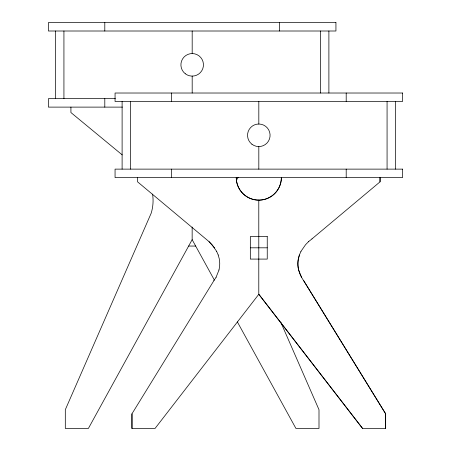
<?xml version="1.0" encoding="UTF-8"?>
<svg xmlns="http://www.w3.org/2000/svg" width="451" height="451" viewBox="0 0 451 451"><rect width="100%" height="100%" fill="white"/><g stroke="black" fill="none" stroke-linecap="round" stroke-linejoin="round"><path stroke-width="0.68" d="M299.419 254.995L298.404 258.699A26.107 26.107 0 0 0 298.652 269.991L299.785 273.667L301.488 277.224L385.667 413.826L385.667 428.45L362.559 428.45L258.789 294.266L258.789 200.131A22.55 22.55 0 0 1 236.239 177.581M218.994 269.991L216.085 277.224M300.964 251.393L299.385 254.995L298.37 258.699A26.107 26.107 0 0 0 298.618 269.991L301.522 277.224M192.154 227.05L192.154 239.661L88.385 428.45L65.31 428.45L65.31 409.717L151.158 213.272A42.721 42.721 0 0 0 152.573 194.099M300.93 251.393L305.575 244.684L308.585 241.646M236.358 180.327L238.179 177.344M213.915 280.623L131.946 413.826L131.946 428.45L155.048 428.45L258.823 294.266L362.598 428.45M213.875 280.623L216.119 277.224M311.979 238.878L380.058 181.826L380.058 177.581L380.024 181.826M308.546 241.646L312.013 238.878M115.371 98.656L48.426 98.656L48.426 107.112L122.418 107.112M188.631 246.054L195.678 246.054M250.333 247.813L267.246 247.813M122.221 154.896L70.92 112.547L70.92 107.112M209.027 241.646L214.62 247.943M303.698 280.623L385.633 413.826L385.633 428.45M216.683 251.393L212.038 244.684L209.061 241.646L137.555 181.826L137.555 177.581M192.154 239.661L214.338 280.02M237.361 321.901L295.929 428.45L318.998 428.45L318.998 409.717L280.708 322.076M216.643 251.393L218.228 254.995M218.194 254.995L219.242 258.699A26.107 26.107 0 0 1 218.96 269.991M395.527 101.475L395.527 169.125M387.071 101.475L387.071 169.125M346.199 93.019L346.199 101.475M346.199 169.125L346.199 177.581M328.892 31.006L328.892 93.019M320.435 31.006L320.435 93.019M279.564 22.55L279.564 31.006M258.818 101.475L258.818 124.025M258.818 146.575L258.818 169.125M192.182 31.006L192.182 53.556M192.182 76.106L192.182 93.019M171.436 93.019L171.436 101.475M171.436 169.125L171.436 177.581M131.98 413.826L131.98 428.45M130.564 101.475L130.564 169.125M122.108 101.475L122.108 169.125M104.801 22.55L104.801 31.006M104.801 98.656L104.801 107.112M63.929 31.006L63.929 98.656M55.473 31.006L55.473 98.656M281.339 177.581A22.55 22.55 0 0 1 258.789 200.131M281.373 177.581A22.55 22.55 0 0 1 281.238 180.034M281.182 180.524A22.55 22.55 0 0 1 257.346 200.081A22.55 22.55 0 0 1 236.273 177.581M335.939 22.55L48.426 22.55L48.426 31.006L335.939 31.006L335.939 22.55M402.574 93.019L115.061 93.019L115.061 101.475L402.574 101.475L402.574 93.019M402.574 169.125L115.061 169.125L115.061 177.581L402.574 177.581L402.574 169.125M267.246 236.538L250.333 236.538L250.333 259.088L267.246 259.088L267.246 236.538M185.322 73.778A11.275 11.275 0 0 0 203.362 66.303A11.275 11.275 0 0 0 187.87 54.413A11.275 11.275 0 0 0 185.322 73.778M251.951 144.247A11.275 11.275 0 0 0 269.991 136.771A11.275 11.275 0 0 0 254.499 124.882A11.275 11.275 0 0 0 251.951 144.247"/></g></svg>
